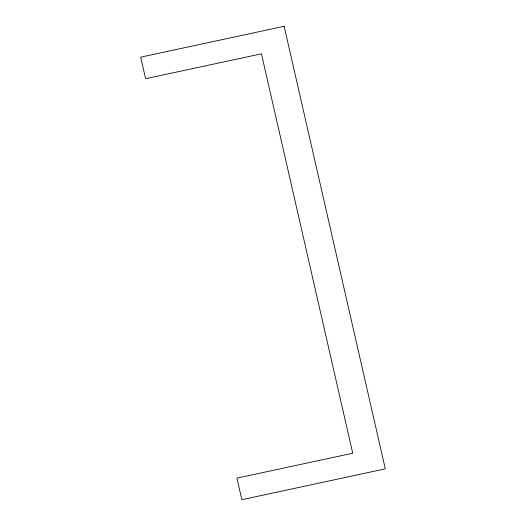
<?xml version="1.0" encoding="UTF-8"?>
<svg xmlns="http://www.w3.org/2000/svg" width="526" height="526" viewBox="0 0 526 526"><rect width="100%" height="100%" fill="white"/><g stroke="black" fill="none" stroke-linecap="round" stroke-linejoin="round"><path stroke-width="0.79" d="M284.145 26.3L140.692 57.143L145.623 78.716L261.435 53.816L352.729 453.228L236.924 478.127L241.855 499.7L385.308 468.857L284.145 26.3"/></g></svg>
